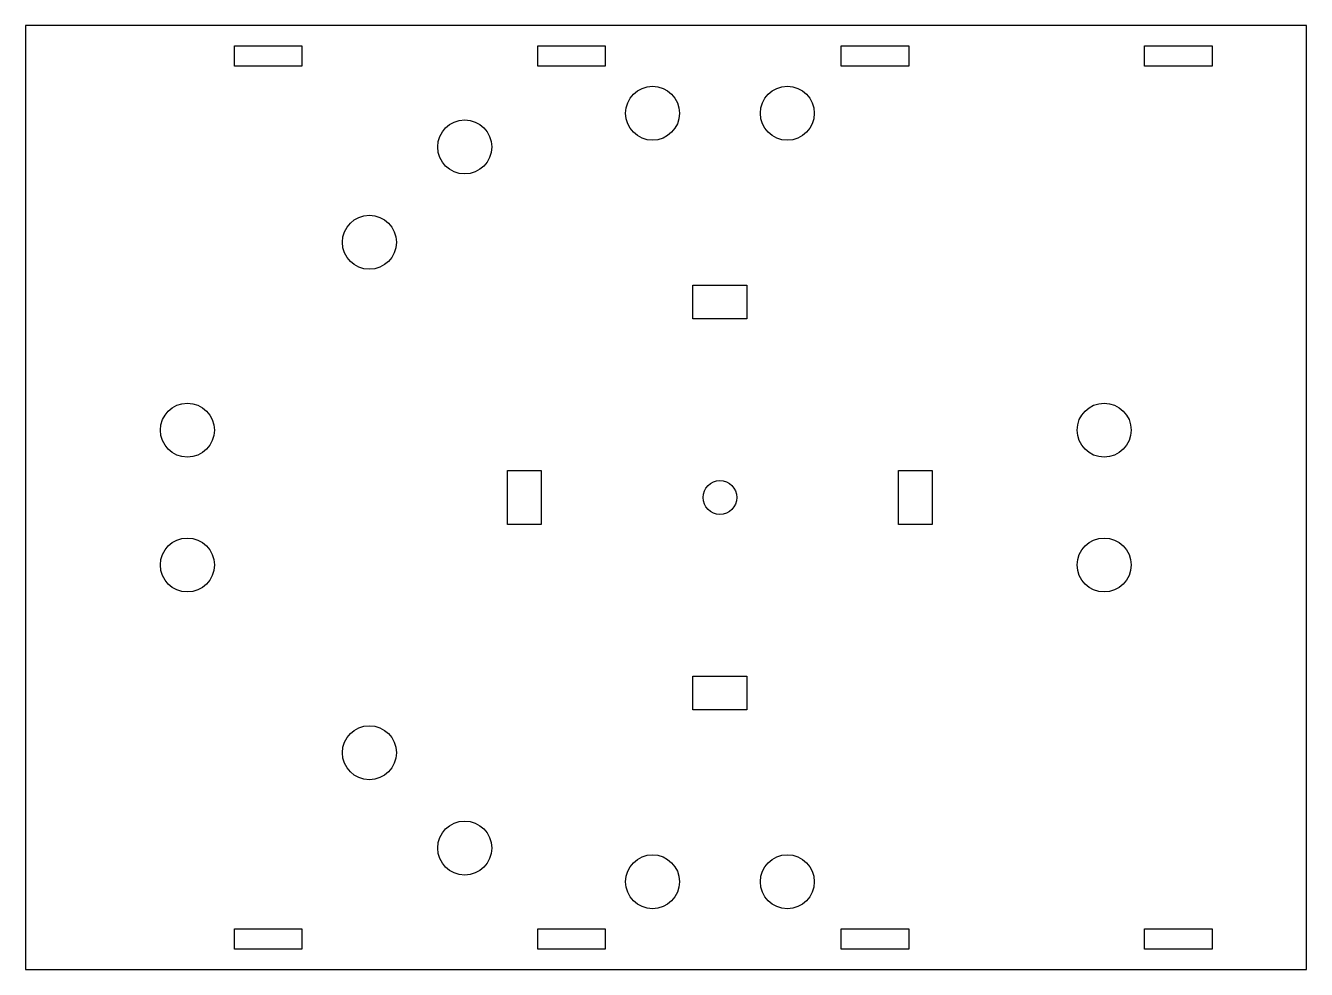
# Model space of a CAD drawing. Header units: millimetres. Extents: x 0 to 190, y 0 to 140.
import ezdxf

# ---------------------------------------------------------------- set-up
doc = ezdxf.new("R2010")
doc.units = ezdxf.units.MM

msp = doc.modelspace()

# ---------------------------------------------------------------- linework, layer by layer
for points in [[(0, 0), (190, 0), (190, 140), (0, 140)], [(86, 137), (86, 134), (76, 134), (76, 137)], [(131, 137), (131, 134), (121, 134), (121, 137)], [(129.5, 66), (129.5, 74), (134.5, 74), (134.5, 66)], [(41, 6), (41, 3), (31, 3), (31, 6)], [(86, 6), (86, 3), (76, 3), (76, 6)]]:
    msp.add_lwpolyline(points, close=True)
at = {"flags": 128}
for points in [[(41, 137), (41, 134), (31, 134), (31, 137)], [(176, 137), (176, 134), (166, 134), (166, 137)], [(107, 101.5), (107, 96.5), (99, 96.5), (99, 101.5)], [(71.5, 66), (71.5, 74), (76.5, 74), (76.5, 66)], [(99, 38.5), (99, 43.5), (107, 43.5), (107, 38.5)], [(131, 6), (131, 3), (121, 3), (121, 6)], [(176, 6), (176, 3), (166, 3), (166, 6)]]:
    msp.add_lwpolyline(points, close=True, dxfattribs=at)
for centre, radius in [((93, 127), 4), ((113, 127), 4), ((65.14, 122), 4), ((51, 107.86), 4), ((24, 79.99), 4), ((160, 79.99), 4), ((103, 70), 2.5), ((24, 59.99), 4), ((160, 59.99), 4), ((51, 32.14), 4), ((65.14, 18), 4), ((93, 13), 4), ((113, 13), 4)]:
    msp.add_circle(centre, radius)

doc.saveas('drawing.dxf')
